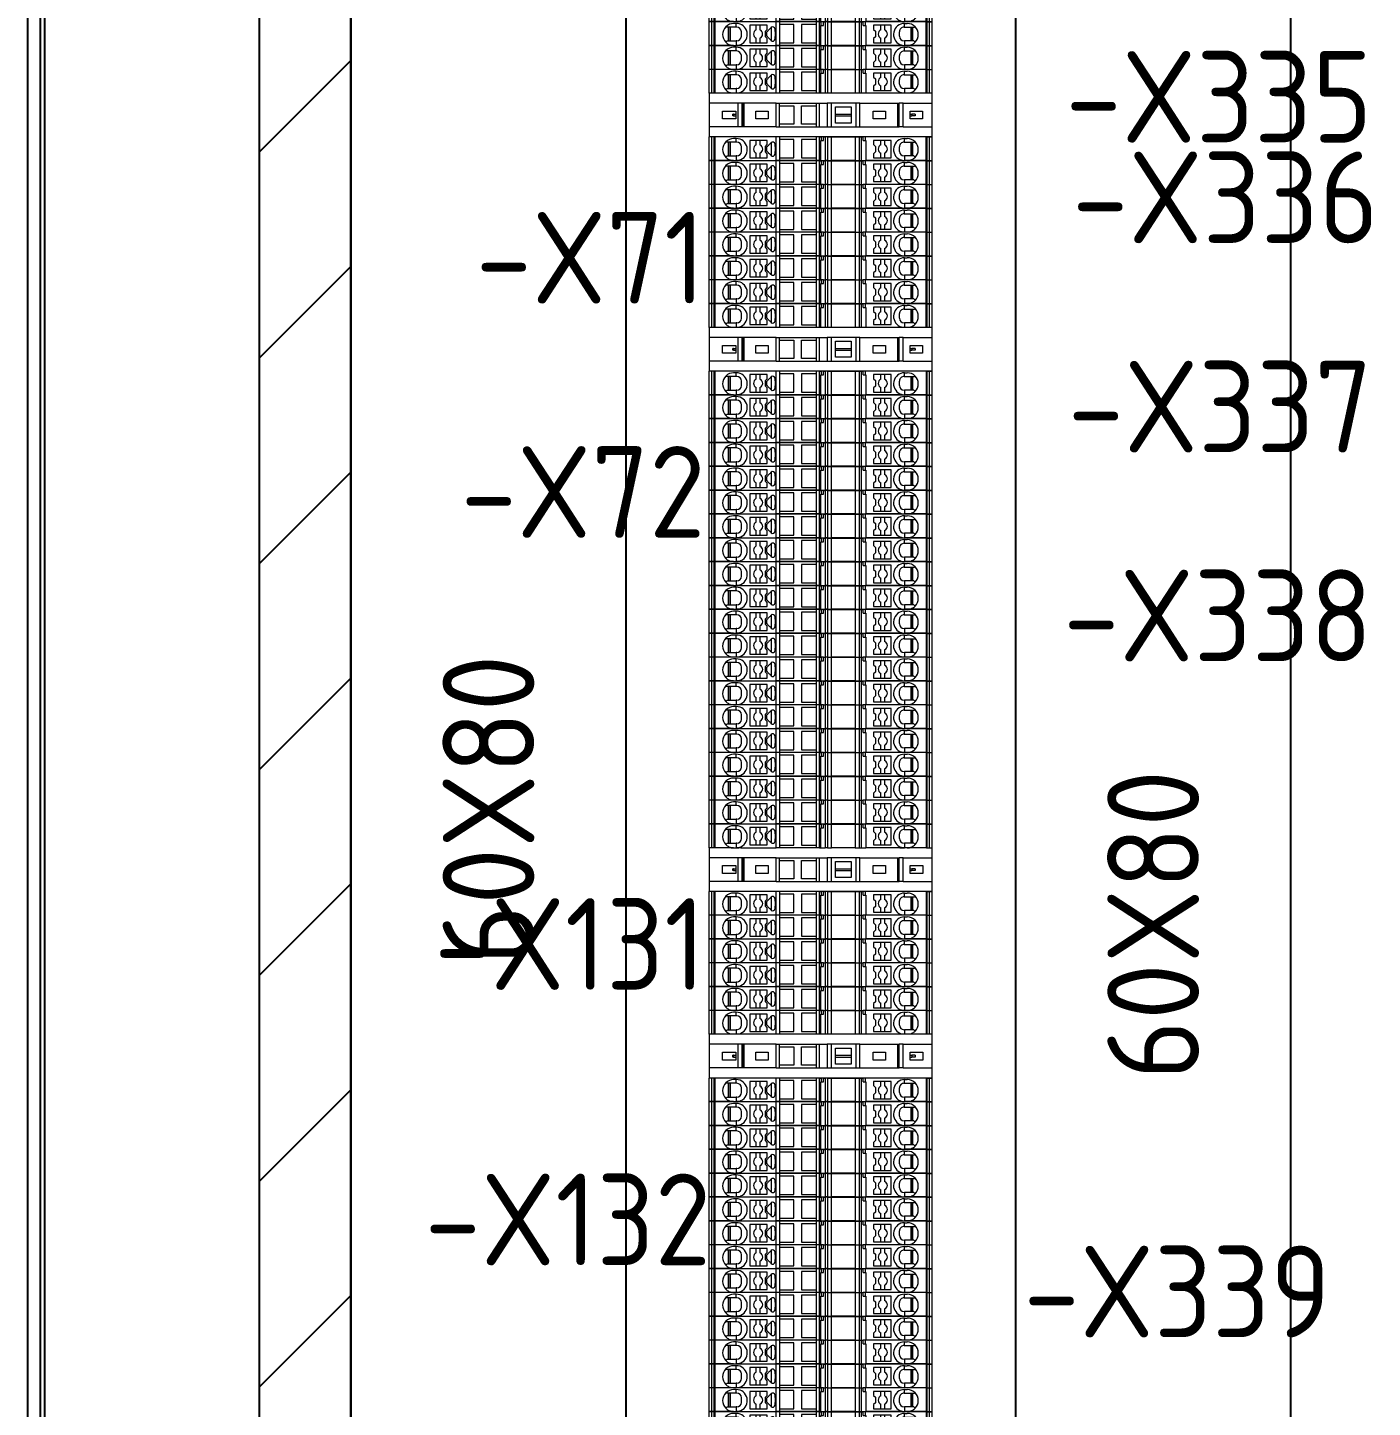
# Model space of a CAD drawing. Header units: millimetres. Extents: x 2936 to 53953, y 1541 to 47526.
# Drawn here: x 46743.5 to 47036.9, y 45791.3 to 46092.3 of the extents above; entities that cross this region are included whole.
import ezdxf
from ezdxf.enums import TextEntityAlignment as Align

# ---------------------------------------------------------------- set-up
doc = ezdxf.new("R2010")
doc.units = ezdxf.units.MM
doc.set_wipeout_variables(frame=1)
doc.layers.add('! NO PLOT !', color=7, linetype='Continuous', true_color=0xff75dd, plot=False)
for name, color, linetype, lineweight in [('000-PI-Oprema', 30, 'Continuous', 5), ('000-SI-Oprema', 30, 'Continuous', 5), ('SI-ORMAR-Oprema', 30, 'Continuous', 5)]:
    doc.layers.add(name, color=color, linetype=linetype, lineweight=lineweight)
for name, color, linetype in [('000-PI-ORMAR', 2, 'Continuous'), ('000-PI_TEXT', 7, 'Continuous'), ('002-PI-Kabelska kanalica', 150, 'Continuous'), ('004-PI-DIN Šina', 3, 'Continuous')]:
    doc.layers.add(name, color=color, linetype=linetype)
doc.styles.add('PI0', font='isocpeur.ttf', dxfattribs={"width": 0.9})

# ---------------------------------------------------------------- blocks, each defined once
blk = doc.blocks.new('Mounting_plate_8226000_(2200x1200)')
at = {"layer": '000-PI-ORMAR'}
blk.add_line((-50.3, 2056.5), (-50.3, -33.5), dxfattribs=at)
blk = doc.blocks.new('Ormar_inside_8226000 (2200x1200)')
at = {"layer": '000-PI-ORMAR'}
for p, q in [((-63.31, 2120.5), (-63.31, -64)), ((-67, 2100), (-67, -51)), ((-64.28, 2100), (-64.28, -51))]:
    blk.add_line(p, q, dxfattribs=at)
blk = doc.blocks.new('*U823')
at = {"layer": '004-PI-DIN Šina'}
blk.add_lwpolyline([(870, -17.5), (870, 17.5), (0, 17.5), (0, -17.5)], close=True, dxfattribs=at)
for points in [[(0, 12.5), (870, 12.5)], [(0, -12.5), (870, -12.5)]]:
    blk.add_lwpolyline(points, dxfattribs=at)
blk = doc.blocks.new('*U266')
at = {"layer": '002-PI-Kabelska kanalica'}
for p, q in [((-20, -100), (-20, 775)), ((40, -100), (40, 775))]:
    blk.add_line(p, q, dxfattribs=at)
blk = doc.blocks.new('*U98')
blk.add_wipeout([(47227.3, 37326.63), (47227.3, 37321.48), (47275.9, 37321.48), (47275.9, 37326.63)])
at = {"layer": '000-PI-Oprema'}
for p, q in [((47227.3, 37321.48), (47227.3, 37326.63)), ((47227.85, 37326.63), (47227.3, 37326.63)), ((47228.39, 37326.63), (47227.85, 37326.63)), ((47227.85, 37321.48), (47227.85, 37326.63)), ((47228.39, 37321.48), (47228.39, 37326.63)), ((47228.56, 37326.63), (47228.39, 37326.63)), ((47228.56, 37321.48), (47228.56, 37326.63)), ((47241.88, 37326.63), (47228.56, 37326.63)), ((47231, 37325.48), (47230.9, 37325.58)), ((47231.45, 37325.48), (47231, 37325.48)), ((47231.45, 37325.48), (47231.45, 37322.48)), ((47231.6, 37325.48), (47231.45, 37325.48)), ((47231.6, 37322.48), (47231.6, 37325.48)), ((47231.85, 37325.48), (47231.6, 37325.48)), ((47231.85, 37325.48), (47231.85, 37322.48)), ((47233.2, 37325.48), (47231.85, 37325.48)), ((47233.2, 37326.28), (47232.6, 37326.28)), ((47233.2, 37325.48), (47233.2, 37326.28)), ((47233.3, 37325.48), (47233.2, 37325.48)), ((47237.55, 37325.88), (47236.15, 37325.88)), ((47236.15, 37325.88), (47236.15, 37322.08)), ((47238.35, 37325.88), (47237.55, 37325.88)), ((47237.55, 37324.9), (47237.55, 37325.88)), ((47239.95, 37325.88), (47238.35, 37325.88)), ((47238.35, 37325.88), (47238.35, 37324.9)), ((47239.55, 37324.58), (47239.95, 37324.98)), ((47239.95, 37324.98), (47239.95, 37325.88)), ((47240.78, 37325.37), (47240.78, 37322.6)), ((47241.88, 37321.48), (47241.88, 37326.63)), ((47242.6, 37326.63), (47241.88, 37326.63)), ((47242.6, 37326.63), (47242.6, 37326.06)), ((47250.6, 37326.63), (47242.6, 37326.63)), ((47242.6, 37326.06), (47242.6, 37322.06)), ((47245.75, 37326.06), (47242.6, 37326.06)), ((47245.75, 37322.06), (47245.75, 37326.06)), ((47247.45, 37326.06), (47247.45, 37322.06)), ((47250.6, 37326.06), (47247.45, 37326.06)), ((47250.6, 37326.63), (47250.6, 37326.06)), ((47251.32, 37326.63), (47250.6, 37326.63)), ((47250.6, 37326.06), (47250.6, 37322.06)), ((47251.32, 37326.63), (47251.75, 37326.63)), ((47251.32, 37321.48), (47251.32, 37326.63)), ((47251.65, 37321.48), (47251.65, 37325.83)), ((47251.65, 37325.83), (47251.75, 37325.83)), ((47251.75, 37325.83), (47251.75, 37326.63)), ((47252.21, 37326.63), (47251.75, 37326.63)), ((47251.75, 37325.83), (47252.21, 37325.83)), ((47252.21, 37326.63), (47252.56, 37326.63)), ((47252.21, 37325.83), (47252.21, 37326.63)), ((47253.07, 37326.63), (47252.56, 37326.63)), ((47252.56, 37326.63), (47252.56, 37321.48)), ((47253.07, 37326.63), (47253.07, 37321.48)), ((47253.07, 37326.63), (47253.98, 37326.63)), ((47253.98, 37321.48), (47253.98, 37326.63)), ((47253.98, 37326.63), (47259.12, 37326.63)), ((47259.12, 37326.63), (47259.12, 37321.48)), ((47259.12, 37326.63), (47260.03, 37326.63)), ((47260.03, 37326.63), (47260.03, 37321.48)), ((47260.03, 37326.63), (47260.54, 37326.63)), ((47260.54, 37321.48), (47260.54, 37326.63)), ((47260.54, 37326.63), (47260.89, 37326.63)), ((47260.89, 37325.83), (47260.89, 37326.63)), ((47261.35, 37326.63), (47260.89, 37326.63)), ((47260.89, 37325.83), (47261.35, 37325.83)), ((47261.35, 37325.83), (47261.35, 37326.63)), ((47274.65, 37326.63), (47261.35, 37326.63)), ((47261.35, 37325.83), (47261.45, 37325.83)), ((47261.45, 37325.83), (47261.45, 37321.48)), ((47264.75, 37325.88), (47263.15, 37325.88)), ((47263.15, 37325.88), (47263.15, 37324.98)), ((47263.15, 37324.98), (47263.55, 37324.58)), ((47264.75, 37324.9), (47264.75, 37325.88)), ((47265.55, 37325.88), (47264.75, 37325.88)), ((47265.55, 37325.88), (47265.55, 37324.9)), ((47266.95, 37325.88), (47265.55, 37325.88)), ((47266.95, 37322.08), (47266.95, 37325.88)), ((47269.8, 37325.48), (47269.9, 37325.48)), ((47269.9, 37326.28), (47270.5, 37326.28)), ((47269.9, 37325.48), (47269.9, 37326.28)), ((47269.9, 37325.48), (47271.25, 37325.48)), ((47271.25, 37325.48), (47271.25, 37322.48)), ((47271.25, 37325.48), (47271.5, 37325.48)), ((47271.5, 37322.48), (47271.5, 37325.48)), ((47271.5, 37325.48), (47271.65, 37325.48)), ((47271.65, 37325.48), (47271.65, 37322.48)), ((47271.65, 37325.48), (47272.1, 37325.48)), ((47272.1, 37325.48), (47272.2, 37325.58)), ((47274.65, 37321.48), (47274.65, 37326.63)), ((47274.65, 37326.63), (47274.82, 37326.63)), ((47274.82, 37321.48), (47274.82, 37326.63)), ((47274.82, 37326.63), (47275.35, 37326.63)), ((47275.35, 37321.48), (47275.35, 37326.63)), ((47275.35, 37326.63), (47275.9, 37326.63)), ((47275.9, 37321.48), (47275.9, 37326.63)), ((47230.9, 37322.19), (47231.2, 37322.48)), ((47231.2, 37322.48), (47231.45, 37322.48)), ((47231.45, 37322.48), (47231.6, 37322.48)), ((47231.6, 37322.48), (47231.85, 37322.48)), ((47231.6, 37321.7), (47231.6, 37321.48)), ((47231.85, 37322.48), (47233.2, 37322.48)), ((47233.3, 37322.48), (47233.2, 37322.48)), ((47233.2, 37322.48), (47233.2, 37321.48)), ((47234.2, 37321.48), (47234.2, 37321.7)), ((47236.15, 37322.08), (47237.55, 37322.08)), ((47237.55, 37322.08), (47237.55, 37323.07)), ((47237.55, 37322.08), (47238.35, 37322.08)), ((47238.35, 37323.07), (47238.35, 37322.08)), ((47238.35, 37322.08), (47239.95, 37322.08)), ((47239.55, 37323.38), (47239.55, 37324.58)), ((47239.95, 37322.98), (47239.55, 37323.38)), ((47239.95, 37322.08), (47239.95, 37322.98)), ((47242.6, 37322.06), (47245.75, 37322.06)), ((47242.6, 37322.06), (47242.6, 37321.48)), ((47247.45, 37322.06), (47250.6, 37322.06)), ((47250.6, 37322.06), (47250.6, 37321.48)), ((47263.55, 37323.38), (47263.15, 37322.98)), ((47263.15, 37322.98), (47263.15, 37322.08)), ((47263.15, 37322.08), (47264.75, 37322.08)), ((47263.55, 37324.58), (47263.55, 37323.38)), ((47264.75, 37322.08), (47264.75, 37323.07)), ((47264.75, 37322.08), (47265.55, 37322.08)), ((47265.55, 37323.07), (47265.55, 37322.08)), ((47265.55, 37322.08), (47266.95, 37322.08)), ((47268.8, 37323.48), (47268.8, 37324.48)), ((47268.9, 37321.48), (47268.9, 37321.7)), ((47269.8, 37322.48), (47269.9, 37322.48)), ((47271.25, 37322.48), (47269.9, 37322.48)), ((47269.9, 37322.48), (47269.9, 37321.48)), ((47271.5, 37322.48), (47271.25, 37322.48)), ((47271.65, 37322.48), (47271.5, 37322.48)), ((47271.5, 37321.7), (47271.5, 37321.48)), ((47271.9, 37322.48), (47271.65, 37322.48)), ((47272.2, 37322.19), (47271.9, 37322.48)), ((47227.85, 37321.48), (47227.3, 37321.48)), ((47228.39, 37321.48), (47227.85, 37321.48)), ((47228.56, 37321.48), (47228.39, 37321.48)), ((47231.6, 37321.48), (47228.56, 37321.48)), ((47232.6, 37321.48), (47231.6, 37321.48)), ((47232.6, 37321.48), (47233.2, 37321.48)), ((47234.2, 37321.48), (47233.2, 37321.48)), ((47234.2, 37321.48), (47241.88, 37321.48)), ((47242.6, 37321.48), (47241.88, 37321.48)), ((47250.6, 37321.48), (47242.6, 37321.48)), ((47251.32, 37321.48), (47250.6, 37321.48)), ((47251.32, 37321.48), (47251.65, 37321.48)), ((47251.65, 37321.48), (47252.56, 37321.48)), ((47253.07, 37321.48), (47252.56, 37321.48)), ((47253.07, 37321.48), (47253.98, 37321.48)), ((47259.12, 37321.48), (47253.98, 37321.48)), ((47259.12, 37321.48), (47260.03, 37321.48)), ((47260.03, 37321.48), (47260.54, 37321.48)), ((47260.54, 37321.48), (47261.45, 37321.48)), ((47268.9, 37321.48), (47261.45, 37321.48)), ((47268.9, 37321.48), (47269.9, 37321.48)), ((47270.5, 37321.48), (47269.9, 37321.48)), ((47271.5, 37321.48), (47270.5, 37321.48)), ((47274.65, 37321.48), (47271.5, 37321.48)), ((47274.65, 37321.48), (47274.82, 37321.48)), ((47274.82, 37321.48), (47275.35, 37321.48)), ((47275.35, 37321.48), (47275.9, 37321.48))]:
    blk.add_line(p, q, dxfattribs=at)
for centre, radius, start, end in [((47232.6, 37323.88), 2.4, 135, 225), ((47232.6, 37323.88), 2.4, 90, 135), ((47233.2, 37323.88), 2.4, 294.6243, 90), ((47233.3, 37324.48), 1, 0, 90), ((47237.95, 37323.98), 1, 113.5782, 246.4218), ((47237.95, 37323.98), 1, 293.5782, 66.4218), ((47241.15, 37325.03), 0.5, 5.4406, 134.9997), ((47265.15, 37323.98), 1, 113.5782, 246.4218), ((47265.15, 37323.98), 1, 293.5782, 66.4218), ((47269.9, 37323.88), 2.4, 90, 245.3757), ((47269.8, 37324.48), 1, 90, 180), ((47270.5, 37323.88), 2.4, 45, 90), ((47270.5, 37323.88), 2.4, 315, 45), ((47232.6, 37323.88), 2.4, 225, 245.3757), ((47232.6, 37323.88), 2.4, 245.3757, 270), ((47233.2, 37323.88), 2.4, 270, 294.6243), ((47233.3, 37323.48), 1, 270, 360), ((47241.15, 37322.93), 0.5, 225, 354.5597), ((47269.8, 37323.48), 1, 180, 270), ((47269.9, 37323.88), 2.4, 245.3757, 270), ((47270.5, 37323.88), 2.4, 270, 294.6243), ((47270.5, 37323.88), 2.4, 294.6243, 315)]:
    blk.add_arc(centre, radius, start, end, dxfattribs=at)
for points in [[(47240.78, 37325.37), (47240.55, 37325.14), (47240.32, 37324.91), (47240.09, 37324.68), (47239.85, 37324.44)], [(47240.8, 37325.39), (47240.79, 37325.38), (47240.78, 37325.37)], [(47241.75, 37323.98), (47241.73, 37324.26), (47241.7, 37324.53), (47241.67, 37324.81), (47241.65, 37325.08)], [(47234.3, 37323.48), (47234.3, 37323.61), (47234.3, 37323.74), (47234.3, 37323.87), (47234.3, 37324.01), (47234.3, 37324.14), (47234.3, 37324.26), (47234.3, 37324.38), (47234.3, 37324.48)], [(47239.85, 37323.53), (47239.85, 37323.76), (47239.85, 37323.98), (47239.85, 37324.21), (47239.85, 37324.44)], [(47240.78, 37322.6), (47240.55, 37322.83), (47240.32, 37323.05), (47240.09, 37323.29), (47239.85, 37323.53)], [(47240.8, 37322.58), (47240.79, 37322.59), (47240.78, 37322.6)], [(47241.65, 37322.89), (47241.67, 37323.16), (47241.7, 37323.44), (47241.73, 37323.71), (47241.75, 37323.98)]]:
    blk.add_spline(points, degree=3, dxfattribs=at)
blk = doc.blocks.new('*U189')
at = {"layer": '000-PI-Oprema'}
blk.add_blockref('*U98', (-47251.6, -37324.06), dxfattribs=at)
blk = doc.blocks.new('*U190')
at = {"layer": '000-PI-Oprema', "color": 0, "linetype": 'ByBlock', "lineweight": -2, "transparency": 16777216}
blk.add_blockref('*U189', (0, 0), dxfattribs=at)
blk.add_blockref('*U189', (0, -5.2), dxfattribs=at)
blk.add_blockref('*U189', (0, -10.4), dxfattribs=at)
blk.add_blockref('*U189', (0, -15.6), dxfattribs=at)
blk.add_blockref('*U189', (0, -20.8), dxfattribs=at)
blk.add_blockref('*U189', (0, -26), dxfattribs=at)
blk.add_blockref('*U189', (0, -31.2), dxfattribs=at)
blk.add_blockref('*U189', (0, -36.4), dxfattribs=at)
blk.add_blockref('*U189', (0, -41.6), dxfattribs=at)
blk.add_blockref('*U189', (0, -46.8), dxfattribs=at)
blk.add_blockref('*U189', (0, -52), dxfattribs=at)
blk.add_blockref('*U189', (0, -57.2), dxfattribs=at)
blk.add_blockref('*U189', (0, -62.4), dxfattribs=at)
blk.add_blockref('*U189', (0, -67.6), dxfattribs=at)
blk.add_blockref('*U189', (0, -72.8), dxfattribs=at)
blk.add_blockref('*U189', (0, -78), dxfattribs=at)
blk.add_blockref('*U189', (0, -83.2), dxfattribs=at)
blk = doc.blocks.new('*U92')
blk.add_wipeout([(-24.3, 2.2), (24.3, 2.2), (24.3, -7.35), (-24.3, -7.35)])
at = {"layer": 'SI-ORMAR-Oprema'}
for p, q in [((-24.3, 2.2), (-24.3, -7.35)), ((24.3, 2.2), (-24.3, 2.2)), ((-18.03, 0), (-24.3, 0)), ((24.3, -7.35), (24.3, 2.2)), ((-21.4, -3.42), (-21.4, -1.72)), ((-21.4, -1.72), (-18.5, -1.72)), ((-19.01, -2.38), (-19.15, -2.38)), ((-19.15, -2.78), (-19.15, -2.38)), ((-19.01, -2.78), (-19.15, -2.78)), ((-19.01, -2.38), (-19.01, -2.78)), ((-19.01, -2.38), (-18.5, -2.38)), ((-19.01, -2.78), (-18.5, -2.78)), ((-18.5, -1.72), (-18.5, -2.38)), ((-18.5, -2.38), (-18.5, -2.78)), ((-18.5, -2.78), (-18.5, -3.42)), ((-18.03, -5.15), (-18.03, 0)), ((-17.1, 0), (-18.03, 0)), ((-17.1, -5.15), (-17.1, 0)), ((-17, 0), (-17.1, 0)), ((-17, 0), (-17, -5.15)), ((-16.74, 0), (-17, 0)), ((-16.74, 0), (-16.74, -5.15)), ((-9.72, 0), (-16.74, 0)), ((-14.15, -1.72), (-11.45, -1.72)), ((-14.15, -3.42), (-14.15, -1.72)), ((-11.45, -1.72), (-11.45, -3.42)), ((-9.72, 0), (-9, 0)), ((-9.72, -5.15), (-9.72, 0)), ((-9, -0.57), (-9, 0)), ((-9, 0), (-1, 0)), ((-9, -4.57), (-9, -0.57)), ((-9, -0.57), (-5.85, -0.57)), ((-5.85, -0.57), (-5.85, -4.57)), ((-4.15, -0.57), (-1, -0.57)), ((-4.15, -4.57), (-4.15, -0.57)), ((-1, 0), (-1, -0.57)), ((-1, 0), (-0.28, 0)), ((-1, -0.57), (-1, -4.57)), ((-0.28, 0), (1.39, 0)), ((-0.28, -5.15), (-0.28, 0)), ((2.32, 0), (1.39, 0)), ((1.39, 0), (1.39, -5.15)), ((7.69, 0), (2.32, 0)), ((2.32, 0), (2.32, -5.15)), ((3.22, -0.82), (6.67, -0.82)), ((3.22, -2.38), (3.22, -0.82)), ((3.22, -2.38), (6.67, -2.38)), ((3.22, -2.78), (3.22, -2.38)), ((3.22, -2.78), (6.67, -2.78)), ((3.22, -4.32), (3.22, -2.78)), ((6.67, -0.82), (6.67, -2.38)), ((6.67, -2.38), (6.67, -2.78)), ((6.67, -2.78), (6.67, -4.32)), ((7.69, 0), (7.69, -5.15)), ((8.51, 0), (7.69, 0)), ((8.51, -5.15), (8.51, 0)), ((8.51, 0), (16.74, 0)), ((11.45, -1.72), (14.15, -1.72)), ((11.45, -3.42), (11.45, -1.72)), ((14.15, -1.72), (14.15, -3.42)), ((16.74, 0), (16.74, -5.15)), ((16.74, 0), (17, 0)), ((17, -5.15), (17, 0)), ((17, 0), (17.1, 0)), ((18.03, 0), (17.1, 0)), ((17.1, -5.15), (17.1, 0)), ((18.03, 0), (24.3, 0)), ((18.03, -5.15), (18.03, 0)), ((19.55, -2.38), (19.55, -1.72)), ((19.55, -1.72), (22.25, -1.72)), ((19.55, -2.78), (19.55, -2.38)), ((19.55, -2.38), (19.89, -2.38)), ((19.55, -2.78), (19.89, -2.78)), ((19.55, -3.42), (19.55, -2.78)), ((19.89, -2.38), (19.89, -2.78)), ((20.59, -2.38), (19.89, -2.38)), ((20.59, -2.78), (19.89, -2.78)), ((20.59, -2.38), (20.59, -2.78)), ((22.25, -1.72), (22.25, -3.42)), ((-18.03, -5.15), (-24.3, -5.15)), ((-18.5, -3.42), (-21.4, -3.42)), ((-17.1, -5.15), (-18.03, -5.15)), ((-17, -5.15), (-17.1, -5.15)), ((-16.74, -5.15), (-17, -5.15)), ((-9.72, -5.15), (-16.74, -5.15)), ((-11.45, -3.42), (-14.15, -3.42)), ((-9.72, -5.15), (-9, -5.15)), ((-5.85, -4.57), (-9, -4.57)), ((-9, -5.15), (-9, -4.57)), ((-9, -5.15), (-1, -5.15)), ((-1, -4.57), (-4.15, -4.57)), ((-1, -4.57), (-1, -5.15)), ((-1, -5.15), (-0.28, -5.15)), ((-0.28, -5.15), (1.39, -5.15)), ((1.39, -5.15), (2.32, -5.15)), ((2.32, -5.15), (7.69, -5.15)), ((6.67, -4.32), (3.22, -4.32)), ((7.69, -5.15), (8.51, -5.15)), ((8.51, -5.15), (16.74, -5.15)), ((14.15, -3.42), (11.45, -3.42)), ((16.74, -5.15), (17, -5.15)), ((17, -5.15), (17.1, -5.15)), ((18.03, -5.15), (17.1, -5.15)), ((18.03, -5.15), (24.3, -5.15)), ((22.25, -3.42), (19.55, -3.42)), ((24.3, -7.35), (-24.3, -7.35))]:
    blk.add_line(p, q, dxfattribs=at)
blk = doc.blocks.new('*U191')
at = {"layer": '000-PI-Oprema'}
blk.add_blockref('*U98', (-47251.6, -37324.06), dxfattribs=at)
blk = doc.blocks.new('*U192')
at = {"layer": '000-PI-Oprema', "color": 0, "linetype": 'ByBlock', "lineweight": -2, "transparency": 16777216}
blk.add_blockref('*U191', (0, 0), dxfattribs=at)
blk.add_blockref('*U191', (0, -5.2), dxfattribs=at)
blk.add_blockref('*U191', (0, -10.4), dxfattribs=at)
blk.add_blockref('*U191', (0, -15.6), dxfattribs=at)
blk.add_blockref('*U191', (0, -20.8), dxfattribs=at)
blk.add_blockref('*U191', (0, -26), dxfattribs=at)
blk.add_blockref('*U191', (0, -31.2), dxfattribs=at)
blk.add_blockref('*U191', (0, -36.4), dxfattribs=at)
blk = doc.blocks.new('*U195')
at = {"layer": '000-PI-Oprema'}
blk.add_blockref('*U98', (-47251.6, -37324.06), dxfattribs=at)
blk = doc.blocks.new('*U196')
at = {"layer": '000-PI-Oprema', "color": 0, "linetype": 'ByBlock', "lineweight": -2, "transparency": 16777216}
blk.add_blockref('*U195', (0, 0), dxfattribs=at)
blk.add_blockref('*U195', (0, -5.2), dxfattribs=at)
blk.add_blockref('*U195', (0, -10.4), dxfattribs=at)
blk.add_blockref('*U195', (0, -15.6), dxfattribs=at)
blk.add_blockref('*U195', (0, -20.8), dxfattribs=at)
blk.add_blockref('*U195', (0, -26), dxfattribs=at)
blk.add_blockref('*U195', (0, -31.2), dxfattribs=at)
blk.add_blockref('*U195', (0, -36.4), dxfattribs=at)
blk.add_blockref('*U195', (0, -41.6), dxfattribs=at)
blk.add_blockref('*U195', (0, -46.8), dxfattribs=at)
blk.add_blockref('*U195', (0, -52), dxfattribs=at)
blk.add_blockref('*U195', (0, -57.2), dxfattribs=at)
blk.add_blockref('*U195', (0, -62.4), dxfattribs=at)
blk.add_blockref('*U195', (0, -67.6), dxfattribs=at)
blk.add_blockref('*U195', (0, -72.8), dxfattribs=at)
blk = doc.blocks.new('VX 8226.000_inside')
at = {"layer": '000-PI-ORMAR'}
for p, q in [((23757.68, 8702.12), (23757.68, 6517.62)), ((23753.99, 8681.62), (23753.99, 6530.62)), ((23756.71, 8681.62), (23756.71, 6530.62))]:
    blk.add_line(p, q, dxfattribs=at)
blk = doc.blocks.new('*U264')
at = {"layer": '000-PI-Oprema'}
blk.add_blockref('*U98', (-47251.6, -37324.06), dxfattribs=at)
blk = doc.blocks.new('*U265')
at = {"layer": '000-PI-Oprema', "color": 0, "linetype": 'ByBlock', "lineweight": -2, "transparency": 16777216}
blk.add_blockref('*U264', (0, 0), dxfattribs=at)
blk.add_blockref('*U264', (0, -5.2), dxfattribs=at)
blk.add_blockref('*U264', (0, -10.4), dxfattribs=at)
blk.add_blockref('*U264', (0, -15.6), dxfattribs=at)
blk.add_blockref('*U264', (0, -20.8), dxfattribs=at)
blk.add_blockref('*U264', (0, -26), dxfattribs=at)
blk = doc.blocks.new('*U881')
at = {"layer": '000-PI-Oprema'}
blk.add_blockref('*U98', (-47251.6, -37324.06), dxfattribs=at)
blk = doc.blocks.new('*U882')
at = {"layer": '000-PI-Oprema', "color": 0, "linetype": 'ByBlock', "lineweight": -2, "transparency": 16777216}
blk.add_blockref('*U881', (0, 0), dxfattribs=at)
blk.add_blockref('*U881', (0, -5.2), dxfattribs=at)
blk.add_blockref('*U881', (0, -10.4), dxfattribs=at)
blk.add_blockref('*U881', (0, -15.6), dxfattribs=at)
blk.add_blockref('*U881', (0, -20.8), dxfattribs=at)
blk.add_blockref('*U881', (0, -26), dxfattribs=at)
blk.add_blockref('*U881', (0, -31.2), dxfattribs=at)
blk.add_blockref('*U881', (0, -36.4), dxfattribs=at)
blk.add_blockref('*U881', (0, -41.6), dxfattribs=at)
blk.add_blockref('*U881', (0, -46.8), dxfattribs=at)
blk.add_blockref('*U881', (0, -52), dxfattribs=at)
blk.add_blockref('*U881', (0, -57.2), dxfattribs=at)
blk.add_blockref('*U881', (0, -62.4), dxfattribs=at)
blk.add_blockref('*U881', (0, -67.6), dxfattribs=at)
blk.add_blockref('*U881', (0, -72.8), dxfattribs=at)
blk.add_blockref('*U881', (0, -78), dxfattribs=at)
blk.add_blockref('*U881', (0, -83.2), dxfattribs=at)
blk.add_blockref('*U881', (0, -88.4), dxfattribs=at)
blk.add_blockref('*U881', (0, -93.6), dxfattribs=at)
blk.add_blockref('*U881', (0, -98.8), dxfattribs=at)

msp = doc.modelspace()

# ---------------------------------------------------------------- hatches: boundary and pattern name
at = {"layer": '000-PI-ORMAR', "ltscale": 0.25, "transparency": 33554620}
h = msp.add_hatch(dxfattribs=at)
h.set_pattern_fill('ANSI31', color=256, scale=10, angle=180)
h.set_pattern_definition([(225, (-250.5, -3000), (22.45064, -22.45064), [])])
h.paths.add_polyline_path([(47893.01, 47377.968), (47873.01, 47377.968), (47873.01, 45287.968), (47893.01, 45287.968)])
h.paths.add_polyline_path([(46814.01, 47377.968), (46794.01, 47377.968), (46794.01, 45287.968), (46814.01, 45287.968)])

# ---------------------------------------------------------------- linework, layer by layer
at = {"layer": '000-PI-ORMAR', "ltscale": 0.25}
msp.add_lwpolyline([(46814.01, 47377.968), (46794.01, 47377.968), (46794.01, 45287.968), (46814.01, 45287.968)], close=True, dxfattribs=at)

# ---------------------------------------------------------------- block references
at = {"rotation": 180}
for p in [(46854.01, 46257.968), (46999.01, 46257.968)]:
    msp.add_blockref('*U266', p, dxfattribs=at)
at = {"layer": '000-SI-Oprema', "linetype": 'ByBlock', "lineweight": -2}
msp.add_blockref('Ormar_inside_8226000 (2200x1200)', (46810.51, 45309.468), dxfattribs=at)
at = {"layer": '000-SI-Oprema', "linetype": 'ByBlock', "lineweight": -2, "ltscale": 0.01}
msp.add_blockref('Mounting_plate_8226000_(2200x1200)', (46844.31, 45321.468), dxfattribs=at)
at = {"layer": '004-PI-DIN Šina', "rotation": 270}
msp.add_blockref('*U823', (46916.51, 46355.623), dxfattribs=at)

# ---------------------------------------------------------------- texts
at = {"char_height": 20, "width": 16.78721, "attachment_point": 5, "rotation": 90, "style": 'PI0'}
for insert in [(46844.053, 45921.674), (46989.053, 45896.524)]:
    msp.add_mtext('60X{\\fISOCPEUR|b0|i0|c238|p34;8}0', dxfattribs=dict(at, insert=insert))
at = {"layer": '000-PI_TEXT', "style": 'PI0', "width": 0.9}
for s, p in [('-X335', (47036.871, 46067.162)), ('-X336', (47038.261, 46045.222)), ('-X71', (46891.387, 46032.061)), ('-X337', (47036.871, 45999.578)), ('-X72', (46891.389, 45980.961)), ('-X338', (47036.871, 45953.995)), ('-X131', (46891.428, 45882.333)), ('-X339', (47027.863, 45806.525))]:
    msp.add_text(s, height=20, dxfattribs=at).set_placement(p, align=Align.RIGHT)

# ---------------------------------------------------------------- next in the draw order: block references
at = {"layer": '000-PI-Oprema', "rotation": 359.9999753099709}
for name, p in [('*U190', (46916.514, 46163.731)), ('*U196', (46916.521, 45860.531))]:
    msp.add_blockref(name, p, dxfattribs=at)
at = {"layer": '000-PI-Oprema'}
msp.add_blockref('*U92', (46916.521, 45911.156), dxfattribs=at)

# ---------------------------------------------------------------- next in the draw order: block references
msp.add_blockref('*U92', (46916.517, 46075.756), dxfattribs=at)

# ---------------------------------------------------------------- next in the draw order: texts
at = {"layer": '000-PI_TEXT', "style": 'PI0', "width": 0.9}
msp.add_text('-X132', height=20, dxfattribs=at).set_placement((46892.613, 45822.247), align=Align.RIGHT)

# ---------------------------------------------------------------- next in the draw order: block references
at = {"layer": '000-PI-Oprema', "rotation": 359.9999753099709}
msp.add_blockref('*U192', (46916.519, 46065.831), dxfattribs=at)

# ---------------------------------------------------------------- next in the draw order: block references
at = {"layer": '! NO PLOT !', "linetype": 'ByBlock', "lineweight": -2}
msp.add_blockref('VX 8226.000_inside', (22989.518, 38727.846), dxfattribs=at)

# ---------------------------------------------------------------- next in the draw order: block references
at = {"layer": '000-PI-Oprema'}
msp.add_blockref('*U92', (46916.519, 46024.656), dxfattribs=at)
at = {"layer": '000-PI-Oprema', "rotation": 359.9999753099709}
msp.add_blockref('*U265', (46916.521, 45901.231), dxfattribs=at)

# ---------------------------------------------------------------- next in the draw order: block references
msp.add_blockref('*U882', (46916.521, 46014.731), dxfattribs=at)
at = {"layer": '000-PI-Oprema'}
msp.add_blockref('*U92', (46916.521, 45870.456), dxfattribs=at)

doc.saveas('drawing.dxf')
